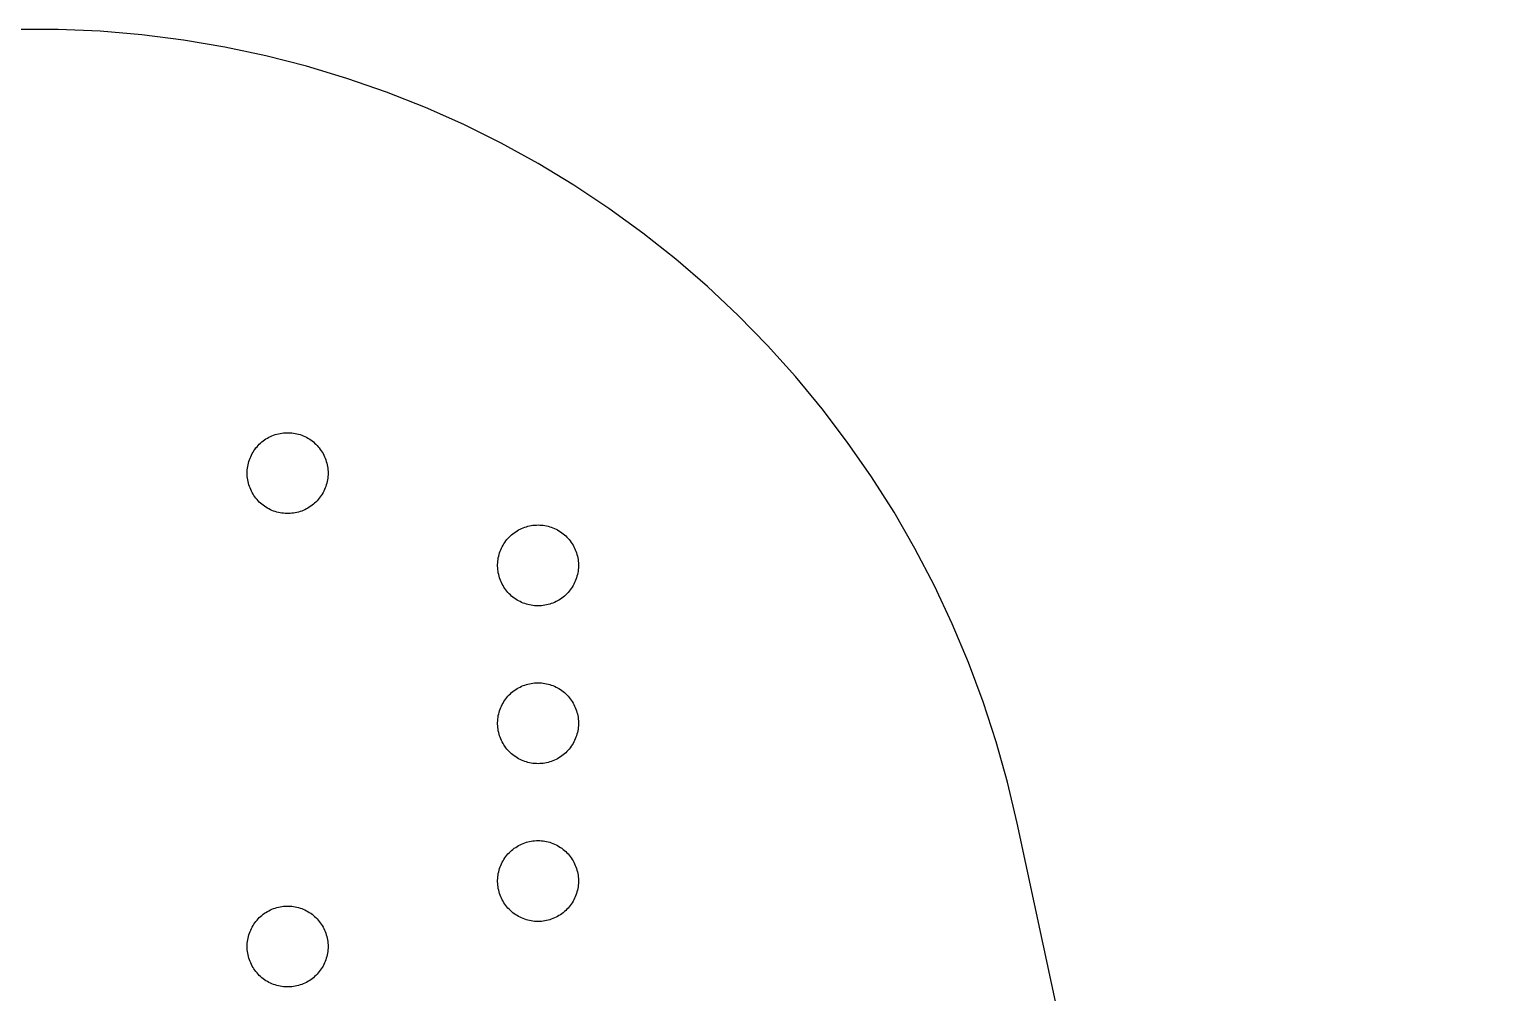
# Model space of a CAD drawing. Header units: metres. Extents: x 1 to 148, y -190 to 190.
# Drawn here: x 73.3 to 147.6, y 141.7 to 190.5 of the extents above; entities that cross this region are included whole.
import ezdxf

# ---------------------------------------------------------------- set-up
doc = ezdxf.new("R2010")
doc.units = ezdxf.units.M

msp = doc.modelspace()

# ---------------------------------------------------------------- linework, layer by layer
for p, q in [((74.7237, 190.489), (7.48675, 190.498)), ((76.8496, 190.4), (74.7237, 190.489)), ((78.97, 190.221), (76.8496, 190.4)), ((81.0807, 189.955), (78.97, 190.221)), ((83.1786, 189.6), (81.0807, 189.955)), ((85.2599, 189.157), (83.1786, 189.6)), ((87.321, 188.628), (85.2599, 189.157)), ((89.3577, 188.013), (87.321, 188.628)), ((91.3673, 187.314), (89.3577, 188.013)), ((93.3455, 186.53), (91.3673, 187.314)), ((95.2895, 185.665), (93.3455, 186.53)), ((97.1952, 184.719), (95.2895, 185.665)), ((99.0598, 183.694), (97.1952, 184.719)), ((100.88, 182.592), (99.0598, 183.694)), ((102.652, 181.414), (100.88, 182.592)), ((104.373, 180.163), (102.652, 181.414)), ((106.041, 178.842), (104.373, 180.163)), ((107.652, 177.452), (106.041, 178.842)), ((109.203, 175.995), (107.652, 177.452)), ((110.691, 174.475), (109.203, 175.995)), ((112.115, 172.894), (110.691, 174.475)), ((113.471, 171.254), (112.115, 172.894)), ((114.758, 169.559), (113.471, 171.254)), ((84.8654, 169.403), (84.9254, 169.464)), ((84.9254, 169.464), (84.9882, 169.523)), ((84.9882, 169.523), (85.0529, 169.579)), ((85.0529, 169.579), (85.1204, 169.633)), ((85.1204, 169.633), (85.1898, 169.683)), ((85.1898, 169.683), (85.2615, 169.731)), ((85.2615, 169.731), (85.3347, 169.775)), ((85.3347, 169.775), (85.4099, 169.816)), ((85.4099, 169.816), (85.487, 169.855)), ((85.487, 169.855), (85.5653, 169.89)), ((85.5653, 169.89), (85.6452, 169.921)), ((85.6452, 169.921), (85.7262, 169.949)), ((85.7262, 169.949), (85.8083, 169.974)), ((85.8083, 169.974), (85.8917, 169.996)), ((85.8917, 169.996), (85.9758, 170.014)), ((85.9758, 170.014), (86.0603, 170.028)), ((86.0603, 170.028), (86.1455, 170.038)), ((86.1455, 170.038), (86.2312, 170.046)), ((86.2312, 170.046), (86.3168, 170.049)), ((86.3168, 170.049), (86.4029, 170.049)), ((86.4029, 170.049), (86.4885, 170.046)), ((86.4885, 170.046), (86.5742, 170.038)), ((86.5742, 170.038), (86.6594, 170.028)), ((86.6594, 170.028), (86.7439, 170.014)), ((86.7439, 170.014), (86.828, 169.996)), ((86.828, 169.996), (86.911, 169.974)), ((86.911, 169.974), (86.9931, 169.949)), ((86.9931, 169.949), (87.0745, 169.921)), ((87.0745, 169.921), (87.1544, 169.89)), ((87.1544, 169.89), (87.2327, 169.855)), ((87.2327, 169.855), (87.3094, 169.816)), ((87.3094, 169.816), (87.385, 169.775)), ((87.385, 169.775), (87.4582, 169.731)), ((87.4582, 169.731), (87.5299, 169.683)), ((87.5299, 169.683), (87.5993, 169.633)), ((87.5993, 169.633), (87.6664, 169.579)), ((87.6664, 169.579), (87.7315, 169.523)), ((87.7315, 169.523), (87.7943, 169.464)), ((87.7943, 169.464), (87.8543, 169.403)), ((115.972, 167.812), (114.758, 169.559)), ((84.4239, 168.674), (84.4538, 168.754)), ((84.4538, 168.754), (84.4871, 168.833)), ((84.4871, 168.833), (84.5235, 168.911)), ((84.5235, 168.911), (84.5634, 168.987)), ((84.5634, 168.987), (84.6065, 169.062)), ((84.6065, 169.062), (84.6522, 169.134)), ((84.6522, 169.134), (84.7014, 169.205)), ((84.7014, 169.205), (84.7534, 169.273)), ((84.7534, 169.273), (84.808, 169.339)), ((84.808, 169.339), (84.8654, 169.403)), ((87.8543, 169.403), (87.9117, 169.339)), ((87.9117, 169.339), (87.9663, 169.273)), ((87.9663, 169.273), (88.0183, 169.205)), ((88.0183, 169.205), (88.0675, 169.134)), ((88.0675, 169.134), (88.1132, 169.062)), ((88.1132, 169.062), (88.1562, 168.987)), ((88.1562, 168.987), (88.1962, 168.911)), ((88.1962, 168.911), (88.2326, 168.833)), ((88.2326, 168.833), (88.2659, 168.754)), ((88.2659, 168.754), (88.2958, 168.674)), ((84.31, 168), (84.3115, 168.085)), ((84.3115, 167.914), (84.31, 168)), ((84.3115, 168.085), (84.3169, 168.172)), ((84.3169, 168.172), (84.3259, 168.257)), ((84.3259, 168.257), (84.3387, 168.342)), ((84.3387, 168.342), (84.3545, 168.426)), ((84.3545, 168.426), (84.3743, 168.509)), ((84.3743, 168.509), (84.3972, 168.592)), ((84.3972, 168.592), (84.4239, 168.674)), ((88.2958, 168.674), (88.3221, 168.592)), ((88.3221, 168.592), (88.3454, 168.509)), ((88.3454, 168.509), (88.3651, 168.426)), ((88.3651, 168.426), (88.381, 168.342)), ((88.381, 168.342), (88.3938, 168.257)), ((88.3938, 168.257), (88.4027, 168.172)), ((88.4027, 168.172), (88.4082, 168.085)), ((88.4082, 168.085), (88.4097, 168)), ((88.4097, 168), (88.4082, 167.914)), ((84.3169, 167.828), (84.3115, 167.914)), ((84.3259, 167.743), (84.3169, 167.828)), ((84.3387, 167.658), (84.3259, 167.743)), ((84.3545, 167.573), (84.3387, 167.658)), ((84.3743, 167.49), (84.3545, 167.573)), ((84.3972, 167.407), (84.3743, 167.49)), ((84.4239, 167.325), (84.3972, 167.407)), ((84.4538, 167.245), (84.4239, 167.325)), ((84.4871, 167.166), (84.4538, 167.245)), ((88.2659, 167.245), (88.2326, 167.166)), ((88.2958, 167.325), (88.2659, 167.245)), ((88.3221, 167.407), (88.2958, 167.325)), ((88.3454, 167.49), (88.3221, 167.407)), ((88.3651, 167.573), (88.3454, 167.49)), ((88.381, 167.658), (88.3651, 167.573)), ((88.3938, 167.743), (88.381, 167.658)), ((88.4027, 167.828), (88.3938, 167.743)), ((88.4082, 167.914), (88.4027, 167.828)), ((117.112, 166.015), (115.972, 167.812)), ((84.5235, 167.088), (84.4871, 167.166)), ((84.5634, 167.012), (84.5235, 167.088)), ((84.6065, 166.938), (84.5634, 167.012)), ((84.6522, 166.865), (84.6065, 166.938)), ((84.7014, 166.795), (84.6522, 166.865)), ((84.7534, 166.726), (84.7014, 166.795)), ((84.808, 166.66), (84.7534, 166.726)), ((84.8654, 166.596), (84.808, 166.66)), ((84.9254, 166.535), (84.8654, 166.596)), ((84.9882, 166.476), (84.9254, 166.535)), ((85.0529, 166.42), (84.9882, 166.476)), ((87.7315, 166.476), (87.6664, 166.42)), ((87.7943, 166.535), (87.7315, 166.476)), ((87.8543, 166.596), (87.7943, 166.535)), ((87.9117, 166.66), (87.8543, 166.596)), ((87.9663, 166.726), (87.9117, 166.66)), ((88.0183, 166.795), (87.9663, 166.726)), ((88.0675, 166.865), (88.0183, 166.795)), ((88.1132, 166.938), (88.0675, 166.865)), ((88.1562, 167.012), (88.1132, 166.938)), ((88.1962, 167.088), (88.1562, 167.012)), ((88.2326, 167.166), (88.1962, 167.088)), ((85.1204, 166.367), (85.0529, 166.42)), ((85.1898, 166.317), (85.1204, 166.367)), ((85.2615, 166.269), (85.1898, 166.317)), ((85.3347, 166.224), (85.2615, 166.269)), ((85.4099, 166.183), (85.3347, 166.224)), ((85.487, 166.145), (85.4099, 166.183)), ((85.5653, 166.11), (85.487, 166.145)), ((85.6452, 166.078), (85.5653, 166.11)), ((85.7262, 166.05), (85.6452, 166.078)), ((85.8083, 166.025), (85.7262, 166.05)), ((85.8917, 166.004), (85.8083, 166.025)), ((85.9758, 165.986), (85.8917, 166.004)), ((86.0603, 165.972), (85.9758, 165.986)), ((86.1455, 165.961), (86.0603, 165.972)), ((86.2312, 165.954), (86.1455, 165.961)), ((86.3168, 165.95), (86.2312, 165.954)), ((86.4029, 165.95), (86.3168, 165.95)), ((86.4885, 165.954), (86.4029, 165.95)), ((86.5742, 165.961), (86.4885, 165.954)), ((86.6594, 165.972), (86.5742, 165.961)), ((86.7439, 165.986), (86.6594, 165.972)), ((86.828, 166.004), (86.7439, 165.986)), ((86.911, 166.025), (86.828, 166.004)), ((86.9931, 166.05), (86.911, 166.025)), ((87.0745, 166.078), (86.9931, 166.05)), ((87.1544, 166.11), (87.0745, 166.078)), ((87.2327, 166.145), (87.1544, 166.11)), ((87.3094, 166.183), (87.2327, 166.145)), ((87.385, 166.224), (87.3094, 166.183)), ((87.4582, 166.269), (87.385, 166.224)), ((87.5299, 166.317), (87.4582, 166.269)), ((87.5993, 166.367), (87.5299, 166.317)), ((87.6664, 166.42), (87.5993, 166.367)), ((118.176, 164.173), (117.112, 166.015)), ((97.7863, 164.926), (97.8549, 164.978)), ((97.8549, 164.978), (97.9254, 165.027)), ((97.9254, 165.027), (97.9979, 165.073)), ((97.9979, 165.073), (98.0723, 165.116)), ((98.0723, 165.116), (98.1483, 165.156)), ((98.1483, 165.156), (98.2262, 165.193)), ((98.2262, 165.193), (98.3052, 165.226)), ((98.3052, 165.226), (98.3855, 165.256)), ((98.3855, 165.256), (98.4672, 165.282)), ((98.4672, 165.282), (98.5502, 165.305)), ((98.5502, 165.305), (98.6335, 165.325)), ((98.6335, 165.325), (98.718, 165.341)), ((98.718, 165.341), (98.8029, 165.353)), ((98.8029, 165.353), (98.8882, 165.363)), ((98.8882, 165.363), (98.9738, 165.368)), ((98.9738, 165.368), (99.0598, 165.37)), ((99.0598, 165.37), (99.1455, 165.368)), ((99.1455, 165.368), (99.2312, 165.363)), ((99.2312, 165.363), (99.3168, 165.353)), ((99.3168, 165.353), (99.4017, 165.341)), ((99.4017, 165.341), (99.4862, 165.325)), ((99.4862, 165.325), (99.5695, 165.305)), ((99.5695, 165.305), (99.6524, 165.282)), ((99.6524, 165.282), (99.7338, 165.256)), ((99.7338, 165.256), (99.8145, 165.226)), ((99.8145, 165.226), (99.8935, 165.193)), ((99.8935, 165.193), (99.9714, 165.156)), ((99.9714, 165.156), (100.047, 165.116)), ((100.047, 165.116), (100.122, 165.073)), ((100.122, 165.073), (100.194, 165.027)), ((100.194, 165.027), (100.265, 164.978)), ((100.265, 164.978), (100.333, 164.926)), ((97.2049, 164.193), (97.2433, 164.269)), ((97.2433, 164.269), (97.2844, 164.345)), ((97.2844, 164.345), (97.3289, 164.418)), ((97.3289, 164.418), (97.3766, 164.49)), ((97.3766, 164.49), (97.427, 164.559)), ((97.427, 164.559), (97.4801, 164.626)), ((97.4801, 164.626), (97.5363, 164.691)), ((97.5363, 164.691), (97.5952, 164.754)), ((97.5952, 164.754), (97.6564, 164.814)), ((97.6564, 164.814), (97.7204, 164.872)), ((97.7204, 164.872), (97.7863, 164.926)), ((100.333, 164.926), (100.399, 164.872)), ((100.399, 164.872), (100.463, 164.814)), ((100.463, 164.814), (100.524, 164.754)), ((100.524, 164.754), (100.583, 164.691)), ((100.583, 164.691), (100.639, 164.626)), ((100.639, 164.626), (100.693, 164.559)), ((100.693, 164.559), (100.743, 164.49)), ((100.743, 164.49), (100.791, 164.418)), ((100.791, 164.418), (100.835, 164.345)), ((100.835, 164.345), (100.876, 164.269)), ((100.876, 164.269), (100.915, 164.193)), ((97.0138, 163.449), (97.0212, 163.534)), ((97.0212, 163.534), (97.0317, 163.619)), ((97.0317, 163.619), (97.046, 163.704)), ((97.046, 163.704), (97.0638, 163.788)), ((97.0638, 163.788), (97.0852, 163.871)), ((97.0852, 163.871), (97.11, 163.953)), ((97.11, 163.953), (97.1383, 164.035)), ((97.1383, 164.035), (97.17, 164.114)), ((97.17, 164.114), (97.2049, 164.193)), ((100.915, 164.193), (100.95, 164.114)), ((100.95, 164.114), (100.981, 164.035)), ((100.981, 164.035), (101.009, 163.953)), ((101.009, 163.953), (101.034, 163.871)), ((101.034, 163.871), (101.055, 163.788)), ((101.055, 163.788), (101.074, 163.704)), ((101.074, 163.704), (101.088, 163.619)), ((101.088, 163.619), (101.098, 163.534)), ((101.098, 163.534), (101.106, 163.449)), ((119.162, 162.287), (118.176, 164.173)), ((97.0104, 163.363), (97.0138, 163.449)), ((97.0104, 163.277), (97.0104, 163.363)), ((97.0138, 163.191), (97.0104, 163.277)), ((97.0212, 163.106), (97.0138, 163.191)), ((97.0317, 163.02), (97.0212, 163.106)), ((97.046, 162.936), (97.0317, 163.02)), ((97.0638, 162.852), (97.046, 162.936)), ((97.0852, 162.768), (97.0638, 162.852)), ((97.11, 162.686), (97.0852, 162.768)), ((101.034, 162.768), (101.009, 162.686)), ((101.055, 162.852), (101.034, 162.768)), ((101.074, 162.936), (101.055, 162.852)), ((101.088, 163.02), (101.074, 162.936)), ((101.098, 163.106), (101.088, 163.02)), ((101.106, 163.191), (101.098, 163.106)), ((101.106, 163.449), (101.109, 163.363)), ((101.109, 163.277), (101.106, 163.191)), ((101.109, 163.363), (101.109, 163.277)), ((97.1383, 162.605), (97.11, 162.686)), ((97.17, 162.525), (97.1383, 162.605)), ((97.2049, 162.447), (97.17, 162.525)), ((97.2433, 162.37), (97.2049, 162.447)), ((97.2844, 162.295), (97.2433, 162.37)), ((97.3289, 162.221), (97.2844, 162.295)), ((97.3766, 162.15), (97.3289, 162.221)), ((97.427, 162.08), (97.3766, 162.15)), ((97.4801, 162.013), (97.427, 162.08)), ((97.5363, 161.948), (97.4801, 162.013)), ((100.639, 162.013), (100.583, 161.948)), ((100.693, 162.08), (100.639, 162.013)), ((100.743, 162.15), (100.693, 162.08)), ((100.791, 162.221), (100.743, 162.15)), ((100.835, 162.295), (100.791, 162.221)), ((100.876, 162.37), (100.835, 162.295)), ((100.915, 162.447), (100.876, 162.37)), ((100.95, 162.525), (100.915, 162.447)), ((100.981, 162.605), (100.95, 162.525)), ((101.009, 162.686), (100.981, 162.605)), ((120.068, 160.362), (119.162, 162.287)), ((97.5952, 161.885), (97.5363, 161.948)), ((97.6564, 161.825), (97.5952, 161.885)), ((97.7204, 161.768), (97.6564, 161.825)), ((97.7863, 161.713), (97.7204, 161.768)), ((97.8549, 161.661), (97.7863, 161.713)), ((97.9254, 161.612), (97.8549, 161.661)), ((97.9979, 161.566), (97.9254, 161.612)), ((98.0723, 161.523), (97.9979, 161.566)), ((98.1483, 161.484), (98.0723, 161.523)), ((98.2262, 161.447), (98.1483, 161.484)), ((98.3052, 161.414), (98.2262, 161.447)), ((98.3855, 161.384), (98.3052, 161.414)), ((98.4672, 161.357), (98.3855, 161.384)), ((98.5502, 161.334), (98.4672, 161.357)), ((98.6335, 161.315), (98.5502, 161.334)), ((98.718, 161.299), (98.6335, 161.315)), ((98.8029, 161.286), (98.718, 161.299)), ((98.8882, 161.277), (98.8029, 161.286)), ((98.9738, 161.272), (98.8882, 161.277)), ((99.0598, 161.27), (98.9738, 161.272)), ((99.1455, 161.272), (99.0598, 161.27)), ((99.2312, 161.277), (99.1455, 161.272)), ((99.3168, 161.286), (99.2312, 161.277)), ((99.4017, 161.299), (99.3168, 161.286)), ((99.4862, 161.315), (99.4017, 161.299)), ((99.5695, 161.334), (99.4862, 161.315)), ((99.6524, 161.357), (99.5695, 161.334)), ((99.7338, 161.384), (99.6524, 161.357)), ((99.8145, 161.414), (99.7338, 161.384)), ((99.8935, 161.447), (99.8145, 161.414)), ((99.9714, 161.484), (99.8935, 161.447)), ((100.047, 161.523), (99.9714, 161.484)), ((100.122, 161.566), (100.047, 161.523)), ((100.194, 161.612), (100.122, 161.566)), ((100.265, 161.661), (100.194, 161.612)), ((100.333, 161.713), (100.265, 161.661)), ((100.399, 161.768), (100.333, 161.713)), ((100.463, 161.825), (100.399, 161.768)), ((100.524, 161.885), (100.463, 161.825)), ((100.583, 161.948), (100.524, 161.885)), ((120.893, 158.4), (120.068, 160.362)), ((121.634, 156.406), (120.893, 158.4)), ((97.5952, 156.754), (97.6564, 156.814)), ((97.6564, 156.814), (97.7204, 156.872)), ((97.7204, 156.872), (97.7863, 156.926)), ((97.7863, 156.926), (97.8549, 156.978)), ((97.8549, 156.978), (97.9254, 157.027)), ((97.9254, 157.027), (97.9979, 157.073)), ((97.9979, 157.073), (98.0723, 157.116)), ((98.0723, 157.116), (98.1483, 157.156)), ((98.1483, 157.156), (98.2262, 157.193)), ((98.2262, 157.193), (98.3052, 157.226)), ((98.3052, 157.226), (98.3855, 157.256)), ((98.3855, 157.256), (98.4672, 157.282)), ((98.4672, 157.282), (98.5502, 157.306)), ((98.5502, 157.306), (98.6335, 157.325)), ((98.6335, 157.325), (98.718, 157.341)), ((98.718, 157.341), (98.8029, 157.354)), ((98.8029, 157.354), (98.8882, 157.362)), ((98.8882, 157.362), (98.9738, 157.368)), ((98.9738, 157.368), (99.0598, 157.37)), ((99.0598, 157.37), (99.1455, 157.368)), ((99.1455, 157.368), (99.2312, 157.362)), ((99.2312, 157.362), (99.3168, 157.354)), ((99.3168, 157.354), (99.4017, 157.341)), ((99.4017, 157.341), (99.4862, 157.325)), ((99.4862, 157.325), (99.5695, 157.306)), ((99.5695, 157.306), (99.6524, 157.282)), ((99.6524, 157.282), (99.7338, 157.256)), ((99.7338, 157.256), (99.8145, 157.226)), ((99.8145, 157.226), (99.8935, 157.193)), ((99.8935, 157.193), (99.9714, 157.156)), ((99.9714, 157.156), (100.047, 157.116)), ((100.047, 157.116), (100.122, 157.073)), ((100.122, 157.073), (100.194, 157.027)), ((100.194, 157.027), (100.265, 156.978)), ((100.265, 156.978), (100.333, 156.926)), ((100.333, 156.926), (100.399, 156.872)), ((100.399, 156.872), (100.463, 156.814)), ((100.463, 156.814), (100.524, 156.754)), ((97.1383, 156.034), (97.17, 156.114)), ((97.17, 156.114), (97.2049, 156.193)), ((97.2049, 156.193), (97.2433, 156.27)), ((97.2433, 156.27), (97.2844, 156.345)), ((97.2844, 156.345), (97.3289, 156.418)), ((97.3289, 156.418), (97.3766, 156.49)), ((97.3766, 156.49), (97.427, 156.559)), ((97.427, 156.559), (97.4801, 156.626)), ((97.4801, 156.626), (97.5363, 156.692)), ((97.5363, 156.692), (97.5952, 156.754)), ((100.524, 156.754), (100.583, 156.692)), ((100.583, 156.692), (100.639, 156.626)), ((100.639, 156.626), (100.693, 156.559)), ((100.693, 156.559), (100.743, 156.49)), ((100.743, 156.49), (100.791, 156.418)), ((100.791, 156.418), (100.835, 156.345)), ((100.835, 156.345), (100.876, 156.27)), ((100.876, 156.27), (100.915, 156.193)), ((100.915, 156.193), (100.95, 156.114)), ((100.95, 156.114), (100.981, 156.034)), ((122.292, 154.382), (121.634, 156.406)), ((97.0104, 155.363), (97.0138, 155.449)), ((97.0104, 155.277), (97.0104, 155.363)), ((97.0138, 155.449), (97.0212, 155.534)), ((97.0212, 155.534), (97.0317, 155.619)), ((97.0317, 155.619), (97.046, 155.704)), ((97.046, 155.704), (97.0638, 155.788)), ((97.0638, 155.788), (97.0852, 155.871)), ((97.0852, 155.871), (97.11, 155.953)), ((97.11, 155.953), (97.1383, 156.034)), ((100.981, 156.034), (101.009, 155.953)), ((101.009, 155.953), (101.034, 155.871)), ((101.034, 155.871), (101.055, 155.788)), ((101.055, 155.788), (101.074, 155.704)), ((101.074, 155.704), (101.088, 155.619)), ((101.088, 155.619), (101.098, 155.534)), ((101.098, 155.534), (101.106, 155.449)), ((101.106, 155.449), (101.109, 155.363)), ((101.109, 155.363), (101.109, 155.277)), ((97.0138, 155.191), (97.0104, 155.277)), ((97.0212, 155.106), (97.0138, 155.191)), ((97.0317, 155.02), (97.0212, 155.106)), ((97.046, 154.936), (97.0317, 155.02)), ((97.0638, 154.852), (97.046, 154.936)), ((97.0852, 154.768), (97.0638, 154.852)), ((97.11, 154.686), (97.0852, 154.768)), ((97.1383, 154.605), (97.11, 154.686)), ((97.17, 154.525), (97.1383, 154.605)), ((100.981, 154.605), (100.95, 154.525)), ((101.009, 154.686), (100.981, 154.605)), ((101.034, 154.768), (101.009, 154.686)), ((101.055, 154.852), (101.034, 154.768)), ((101.074, 154.936), (101.055, 154.852)), ((101.088, 155.02), (101.074, 154.936)), ((101.098, 155.106), (101.088, 155.02)), ((101.106, 155.191), (101.098, 155.106)), ((101.109, 155.277), (101.106, 155.191)), ((97.2049, 154.447), (97.17, 154.525)), ((97.2433, 154.37), (97.2049, 154.447)), ((97.2844, 154.295), (97.2433, 154.37)), ((97.3289, 154.221), (97.2844, 154.295)), ((97.3766, 154.15), (97.3289, 154.221)), ((97.427, 154.081), (97.3766, 154.15)), ((97.4801, 154.013), (97.427, 154.081)), ((97.5363, 153.948), (97.4801, 154.013)), ((97.5952, 153.886), (97.5363, 153.948)), ((97.6564, 153.825), (97.5952, 153.886)), ((100.524, 153.886), (100.463, 153.825)), ((100.583, 153.948), (100.524, 153.886)), ((100.639, 154.013), (100.583, 153.948)), ((100.693, 154.081), (100.639, 154.013)), ((100.743, 154.15), (100.693, 154.081)), ((100.791, 154.221), (100.743, 154.15)), ((100.835, 154.295), (100.791, 154.221)), ((100.876, 154.37), (100.835, 154.295)), ((100.915, 154.447), (100.876, 154.37)), ((100.95, 154.525), (100.915, 154.447)), ((122.864, 152.333), (122.292, 154.382)), ((97.7204, 153.768), (97.6564, 153.825)), ((97.7863, 153.713), (97.7204, 153.768)), ((97.8549, 153.661), (97.7863, 153.713)), ((97.9254, 153.612), (97.8549, 153.661)), ((97.9979, 153.566), (97.9254, 153.612)), ((98.0723, 153.523), (97.9979, 153.566)), ((98.1483, 153.484), (98.0723, 153.523)), ((98.2262, 153.447), (98.1483, 153.484)), ((98.3052, 153.414), (98.2262, 153.447)), ((98.3855, 153.384), (98.3052, 153.414)), ((98.4672, 153.357), (98.3855, 153.384)), ((98.5502, 153.334), (98.4672, 153.357)), ((98.6335, 153.315), (98.5502, 153.334)), ((98.718, 153.298), (98.6335, 153.315)), ((98.8029, 153.286), (98.718, 153.298)), ((98.8882, 153.277), (98.8029, 153.286)), ((98.9738, 153.272), (98.8882, 153.277)), ((99.0598, 153.27), (98.9738, 153.272)), ((99.1455, 153.272), (99.0598, 153.27)), ((99.2312, 153.277), (99.1455, 153.272)), ((99.3168, 153.286), (99.2312, 153.277)), ((99.4017, 153.298), (99.3168, 153.286)), ((99.4862, 153.315), (99.4017, 153.298)), ((99.5695, 153.334), (99.4862, 153.315)), ((99.6524, 153.357), (99.5695, 153.334)), ((99.7338, 153.384), (99.6524, 153.357)), ((99.8145, 153.414), (99.7338, 153.384)), ((99.8935, 153.447), (99.8145, 153.414)), ((99.9714, 153.484), (99.8935, 153.447)), ((100.047, 153.523), (99.9714, 153.484)), ((100.122, 153.566), (100.047, 153.523)), ((100.194, 153.612), (100.122, 153.566)), ((100.265, 153.661), (100.194, 153.612)), ((100.333, 153.713), (100.265, 153.661)), ((100.399, 153.768), (100.333, 153.713)), ((100.463, 153.825), (100.399, 153.768)), ((123.35, 150.262), (122.864, 152.333)), ((147.574, 38.1), (123.35, 150.262)), ((98.9738, 149.368), (99.0598, 149.37)), ((99.0598, 149.37), (99.1455, 149.368)), ((97.427, 148.559), (97.4801, 148.627)), ((97.4801, 148.627), (97.5363, 148.692)), ((97.5363, 148.692), (97.5952, 148.754)), ((97.5952, 148.754), (97.6564, 148.814)), ((97.6564, 148.814), (97.7204, 148.872)), ((97.7204, 148.872), (97.7863, 148.926)), ((97.7863, 148.926), (97.8549, 148.978)), ((97.8549, 148.978), (97.9254, 149.027)), ((97.9254, 149.027), (97.9979, 149.073)), ((97.9979, 149.073), (98.0723, 149.116)), ((98.0723, 149.116), (98.1483, 149.156)), ((98.1483, 149.156), (98.2262, 149.192)), ((98.2262, 149.192), (98.3052, 149.226)), ((98.3052, 149.226), (98.3855, 149.256)), ((98.3855, 149.256), (98.4672, 149.282)), ((98.4672, 149.282), (98.5502, 149.305)), ((98.5502, 149.305), (98.6335, 149.325)), ((98.6335, 149.325), (98.718, 149.341)), ((98.718, 149.341), (98.8029, 149.354)), ((98.8029, 149.354), (98.8882, 149.363)), ((98.8882, 149.363), (98.9738, 149.368)), ((99.1455, 149.368), (99.2312, 149.363)), ((99.2312, 149.363), (99.3168, 149.354)), ((99.3168, 149.354), (99.4017, 149.341)), ((99.4017, 149.341), (99.4862, 149.325)), ((99.4862, 149.325), (99.5695, 149.305)), ((99.5695, 149.305), (99.6524, 149.282)), ((99.6524, 149.282), (99.7338, 149.256)), ((99.7338, 149.256), (99.8145, 149.226)), ((99.8145, 149.226), (99.8935, 149.192)), ((99.8935, 149.192), (99.9714, 149.156)), ((99.9714, 149.156), (100.047, 149.116)), ((100.047, 149.116), (100.122, 149.073)), ((100.122, 149.073), (100.194, 149.027)), ((100.194, 149.027), (100.265, 148.978)), ((100.265, 148.978), (100.333, 148.926)), ((100.333, 148.926), (100.399, 148.872)), ((100.399, 148.872), (100.463, 148.814)), ((100.463, 148.814), (100.524, 148.754)), ((100.524, 148.754), (100.583, 148.692)), ((100.583, 148.692), (100.639, 148.627)), ((100.639, 148.627), (100.693, 148.559)), ((97.0852, 147.871), (97.11, 147.953)), ((97.11, 147.953), (97.1383, 148.034)), ((97.1383, 148.034), (97.17, 148.114)), ((97.17, 148.114), (97.2049, 148.193)), ((97.2049, 148.193), (97.2433, 148.27)), ((97.2433, 148.27), (97.2844, 148.345)), ((97.2844, 148.345), (97.3289, 148.418)), ((97.3289, 148.418), (97.3766, 148.49)), ((97.3766, 148.49), (97.427, 148.559)), ((100.693, 148.559), (100.743, 148.49)), ((100.743, 148.49), (100.791, 148.418)), ((100.791, 148.418), (100.835, 148.345)), ((100.835, 148.345), (100.876, 148.27)), ((100.876, 148.27), (100.915, 148.193)), ((100.915, 148.193), (100.95, 148.114)), ((100.95, 148.114), (100.981, 148.034)), ((100.981, 148.034), (101.009, 147.953)), ((101.009, 147.953), (101.034, 147.871)), ((97.0104, 147.363), (97.0138, 147.448)), ((97.0104, 147.277), (97.0104, 147.363)), ((97.0138, 147.191), (97.0104, 147.277)), ((97.0138, 147.448), (97.0212, 147.534)), ((97.0212, 147.105), (97.0138, 147.191)), ((97.0212, 147.534), (97.0317, 147.619)), ((97.0317, 147.619), (97.046, 147.704)), ((97.046, 147.704), (97.0638, 147.788)), ((97.0638, 147.788), (97.0852, 147.871)), ((101.034, 147.871), (101.055, 147.788)), ((101.055, 147.788), (101.074, 147.704)), ((101.074, 147.704), (101.088, 147.619)), ((101.088, 147.619), (101.098, 147.534)), ((101.098, 147.534), (101.106, 147.448)), ((101.106, 147.191), (101.098, 147.105)), ((101.106, 147.448), (101.109, 147.363)), ((101.109, 147.277), (101.106, 147.191)), ((101.109, 147.363), (101.109, 147.277)), ((97.0317, 147.02), (97.0212, 147.105)), ((97.046, 146.936), (97.0317, 147.02)), ((97.0638, 146.852), (97.046, 146.936)), ((97.0852, 146.769), (97.0638, 146.852)), ((97.11, 146.686), (97.0852, 146.769)), ((97.1383, 146.605), (97.11, 146.686)), ((97.17, 146.526), (97.1383, 146.605)), ((97.2049, 146.447), (97.17, 146.526)), ((97.2433, 146.37), (97.2049, 146.447)), ((100.915, 146.447), (100.876, 146.37)), ((100.95, 146.526), (100.915, 146.447)), ((100.981, 146.605), (100.95, 146.526)), ((101.009, 146.686), (100.981, 146.605)), ((101.034, 146.769), (101.009, 146.686)), ((101.055, 146.852), (101.034, 146.769)), ((101.074, 146.936), (101.055, 146.852)), ((101.088, 147.02), (101.074, 146.936)), ((101.098, 147.105), (101.088, 147.02)), ((85.1204, 145.633), (85.1898, 145.683)), ((85.1898, 145.683), (85.2615, 145.731)), ((85.2615, 145.731), (85.3347, 145.775)), ((85.3347, 145.775), (85.4099, 145.817)), ((85.4099, 145.817), (85.487, 145.855)), ((85.487, 145.855), (85.5653, 145.89)), ((85.5653, 145.89), (85.6452, 145.921)), ((85.6452, 145.921), (85.7262, 145.95)), ((85.7262, 145.95), (85.8083, 145.974)), ((85.8083, 145.974), (85.8917, 145.996)), ((85.8917, 145.996), (85.9758, 146.014)), ((85.9758, 146.014), (86.0603, 146.028)), ((86.0603, 146.028), (86.1455, 146.039)), ((86.1455, 146.039), (86.2312, 146.046)), ((86.2312, 146.046), (86.3168, 146.049)), ((86.3168, 146.049), (86.4029, 146.049)), ((86.4029, 146.049), (86.4885, 146.046)), ((86.4885, 146.046), (86.5742, 146.039)), ((86.5742, 146.039), (86.6594, 146.028)), ((86.6594, 146.028), (86.7439, 146.014)), ((86.7439, 146.014), (86.828, 145.996)), ((86.828, 145.996), (86.911, 145.974)), ((86.911, 145.974), (86.9931, 145.95)), ((86.9931, 145.95), (87.0745, 145.921)), ((87.0745, 145.921), (87.1544, 145.89)), ((87.1544, 145.89), (87.2327, 145.855)), ((87.2327, 145.855), (87.3094, 145.817)), ((87.3094, 145.817), (87.385, 145.775)), ((87.385, 145.775), (87.4582, 145.731)), ((87.4582, 145.731), (87.5299, 145.683)), ((87.5299, 145.683), (87.5993, 145.633)), ((97.2844, 146.295), (97.2433, 146.37)), ((97.3289, 146.221), (97.2844, 146.295)), ((97.3766, 146.15), (97.3289, 146.221)), ((97.427, 146.08), (97.3766, 146.15)), ((97.4801, 146.013), (97.427, 146.08)), ((97.5363, 145.948), (97.4801, 146.013)), ((97.5952, 145.886), (97.5363, 145.948)), ((97.6564, 145.826), (97.5952, 145.886)), ((97.7204, 145.768), (97.6564, 145.826)), ((97.7863, 145.713), (97.7204, 145.768)), ((97.8549, 145.661), (97.7863, 145.713)), ((97.9254, 145.612), (97.8549, 145.661)), ((100.265, 145.661), (100.194, 145.612)), ((100.333, 145.713), (100.265, 145.661)), ((100.399, 145.768), (100.333, 145.713)), ((100.463, 145.826), (100.399, 145.768)), ((100.524, 145.886), (100.463, 145.826)), ((100.583, 145.948), (100.524, 145.886)), ((100.639, 146.013), (100.583, 145.948)), ((100.693, 146.08), (100.639, 146.013)), ((100.743, 146.15), (100.693, 146.08)), ((100.791, 146.221), (100.743, 146.15)), ((100.835, 146.295), (100.791, 146.221)), ((100.876, 146.37), (100.835, 146.295)), ((84.5235, 144.911), (84.5634, 144.987)), ((84.5634, 144.987), (84.6065, 145.062)), ((84.6065, 145.062), (84.6522, 145.134)), ((84.6522, 145.134), (84.7014, 145.205)), ((84.7014, 145.205), (84.7534, 145.273)), ((84.7534, 145.273), (84.808, 145.339)), ((84.808, 145.339), (84.8654, 145.403)), ((84.8654, 145.403), (84.9254, 145.464)), ((84.9254, 145.464), (84.9882, 145.523)), ((84.9882, 145.523), (85.0529, 145.579)), ((85.0529, 145.579), (85.1204, 145.633)), ((87.5993, 145.633), (87.6664, 145.579)), ((87.6664, 145.579), (87.7315, 145.523)), ((87.7315, 145.523), (87.7943, 145.464)), ((87.7943, 145.464), (87.8543, 145.403)), ((87.8543, 145.403), (87.9117, 145.339)), ((87.9117, 145.339), (87.9663, 145.273)), ((87.9663, 145.273), (88.0183, 145.205)), ((88.0183, 145.205), (88.0675, 145.134)), ((88.0675, 145.134), (88.1132, 145.062)), ((88.1132, 145.062), (88.1562, 144.987)), ((88.1562, 144.987), (88.1962, 144.911)), ((97.9979, 145.566), (97.9254, 145.612)), ((98.0723, 145.523), (97.9979, 145.566)), ((98.1483, 145.484), (98.0723, 145.523)), ((98.2262, 145.447), (98.1483, 145.484)), ((98.3052, 145.414), (98.2262, 145.447)), ((98.3855, 145.384), (98.3052, 145.414)), ((98.4672, 145.357), (98.3855, 145.384)), ((98.5502, 145.334), (98.4672, 145.357)), ((98.6335, 145.315), (98.5502, 145.334)), ((98.718, 145.298), (98.6335, 145.315)), ((98.8029, 145.286), (98.718, 145.298)), ((98.8882, 145.277), (98.8029, 145.286)), ((98.9738, 145.272), (98.8882, 145.277)), ((99.0598, 145.27), (98.9738, 145.272)), ((99.1455, 145.272), (99.0598, 145.27)), ((99.2312, 145.277), (99.1455, 145.272)), ((99.3168, 145.286), (99.2312, 145.277)), ((99.4017, 145.298), (99.3168, 145.286)), ((99.4862, 145.315), (99.4017, 145.298)), ((99.5695, 145.334), (99.4862, 145.315)), ((99.6524, 145.357), (99.5695, 145.334)), ((99.7338, 145.384), (99.6524, 145.357)), ((99.8145, 145.414), (99.7338, 145.384)), ((99.8935, 145.447), (99.8145, 145.414)), ((99.9714, 145.484), (99.8935, 145.447)), ((100.047, 145.523), (99.9714, 145.484)), ((100.122, 145.566), (100.047, 145.523)), ((100.194, 145.612), (100.122, 145.566)), ((84.3115, 144.086), (84.3169, 144.171)), ((84.3169, 144.171), (84.3259, 144.257)), ((84.3259, 144.257), (84.3387, 144.342)), ((84.3387, 144.342), (84.3545, 144.426)), ((84.3545, 144.426), (84.3743, 144.51)), ((84.3743, 144.51), (84.3972, 144.592)), ((84.3972, 144.592), (84.4239, 144.674)), ((84.4239, 144.674), (84.4538, 144.754)), ((84.4538, 144.754), (84.4871, 144.834)), ((84.4871, 144.834), (84.5235, 144.911)), ((88.1962, 144.911), (88.2326, 144.834)), ((88.2326, 144.834), (88.2659, 144.754)), ((88.2659, 144.754), (88.2958, 144.674)), ((88.2958, 144.674), (88.3221, 144.592)), ((88.3221, 144.592), (88.3454, 144.51)), ((88.3454, 144.51), (88.3651, 144.426)), ((88.3651, 144.426), (88.381, 144.342)), ((88.381, 144.342), (88.3938, 144.257)), ((88.3938, 144.257), (88.4027, 144.171)), ((88.4027, 144.171), (88.4082, 144.086)), ((84.31, 144), (84.3115, 144.086)), ((84.3115, 143.914), (84.31, 144)), ((84.3169, 143.828), (84.3115, 143.914)), ((84.3259, 143.743), (84.3169, 143.828)), ((84.3387, 143.658), (84.3259, 143.743)), ((84.3545, 143.573), (84.3387, 143.658)), ((84.3743, 143.49), (84.3545, 143.573)), ((84.3972, 143.407), (84.3743, 143.49)), ((88.3454, 143.49), (88.3221, 143.407)), ((88.3651, 143.573), (88.3454, 143.49)), ((88.381, 143.658), (88.3651, 143.573)), ((88.3938, 143.743), (88.381, 143.658)), ((88.4027, 143.828), (88.3938, 143.743)), ((88.4082, 143.914), (88.4027, 143.828)), ((88.4082, 144.086), (88.4097, 144)), ((88.4097, 144), (88.4082, 143.914)), ((84.4239, 143.326), (84.3972, 143.407)), ((84.4538, 143.245), (84.4239, 143.326)), ((84.4871, 143.166), (84.4538, 143.245)), ((84.5235, 143.088), (84.4871, 143.166)), ((84.5634, 143.012), (84.5235, 143.088)), ((84.6065, 142.938), (84.5634, 143.012)), ((84.6522, 142.865), (84.6065, 142.938)), ((84.7014, 142.795), (84.6522, 142.865)), ((84.7534, 142.727), (84.7014, 142.795)), ((84.808, 142.66), (84.7534, 142.727)), ((87.9663, 142.727), (87.9117, 142.66)), ((88.0183, 142.795), (87.9663, 142.727)), ((88.0675, 142.865), (88.0183, 142.795)), ((88.1132, 142.938), (88.0675, 142.865)), ((88.1562, 143.012), (88.1132, 142.938)), ((88.1962, 143.088), (88.1562, 143.012)), ((88.2326, 143.166), (88.1962, 143.088)), ((88.2659, 143.245), (88.2326, 143.166)), ((88.2958, 143.326), (88.2659, 143.245)), ((88.3221, 143.407), (88.2958, 143.326)), ((84.8654, 142.596), (84.808, 142.66)), ((84.9254, 142.535), (84.8654, 142.596)), ((84.9882, 142.476), (84.9254, 142.535)), ((85.0529, 142.42), (84.9882, 142.476)), ((85.1204, 142.367), (85.0529, 142.42)), ((85.1898, 142.317), (85.1204, 142.367)), ((85.2615, 142.269), (85.1898, 142.317)), ((85.3347, 142.224), (85.2615, 142.269)), ((85.4099, 142.183), (85.3347, 142.224)), ((85.487, 142.145), (85.4099, 142.183)), ((85.5653, 142.11), (85.487, 142.145)), ((85.6452, 142.079), (85.5653, 142.11)), ((85.7262, 142.05), (85.6452, 142.079)), ((85.8083, 142.025), (85.7262, 142.05)), ((85.8917, 142.004), (85.8083, 142.025)), ((85.9758, 141.986), (85.8917, 142.004)), ((86.0603, 141.972), (85.9758, 141.986)), ((86.1455, 141.961), (86.0603, 141.972)), ((86.2312, 141.954), (86.1455, 141.961)), ((86.3168, 141.95), (86.2312, 141.954)), ((86.4029, 141.95), (86.3168, 141.95)), ((86.4885, 141.954), (86.4029, 141.95)), ((86.5742, 141.961), (86.4885, 141.954)), ((86.6594, 141.972), (86.5742, 141.961)), ((86.7439, 141.986), (86.6594, 141.972)), ((86.828, 142.004), (86.7439, 141.986)), ((86.911, 142.025), (86.828, 142.004)), ((86.9931, 142.05), (86.911, 142.025)), ((87.0745, 142.079), (86.9931, 142.05)), ((87.1544, 142.11), (87.0745, 142.079)), ((87.2327, 142.145), (87.1544, 142.11)), ((87.3094, 142.183), (87.2327, 142.145)), ((87.385, 142.224), (87.3094, 142.183)), ((87.4582, 142.269), (87.385, 142.224)), ((87.5299, 142.317), (87.4582, 142.269)), ((87.5993, 142.367), (87.5299, 142.317)), ((87.6664, 142.42), (87.5993, 142.367)), ((87.7315, 142.476), (87.6664, 142.42)), ((87.7943, 142.535), (87.7315, 142.476)), ((87.8543, 142.596), (87.7943, 142.535)), ((87.9117, 142.66), (87.8543, 142.596))]:
    msp.add_line(p, q)

doc.saveas('drawing.dxf')
